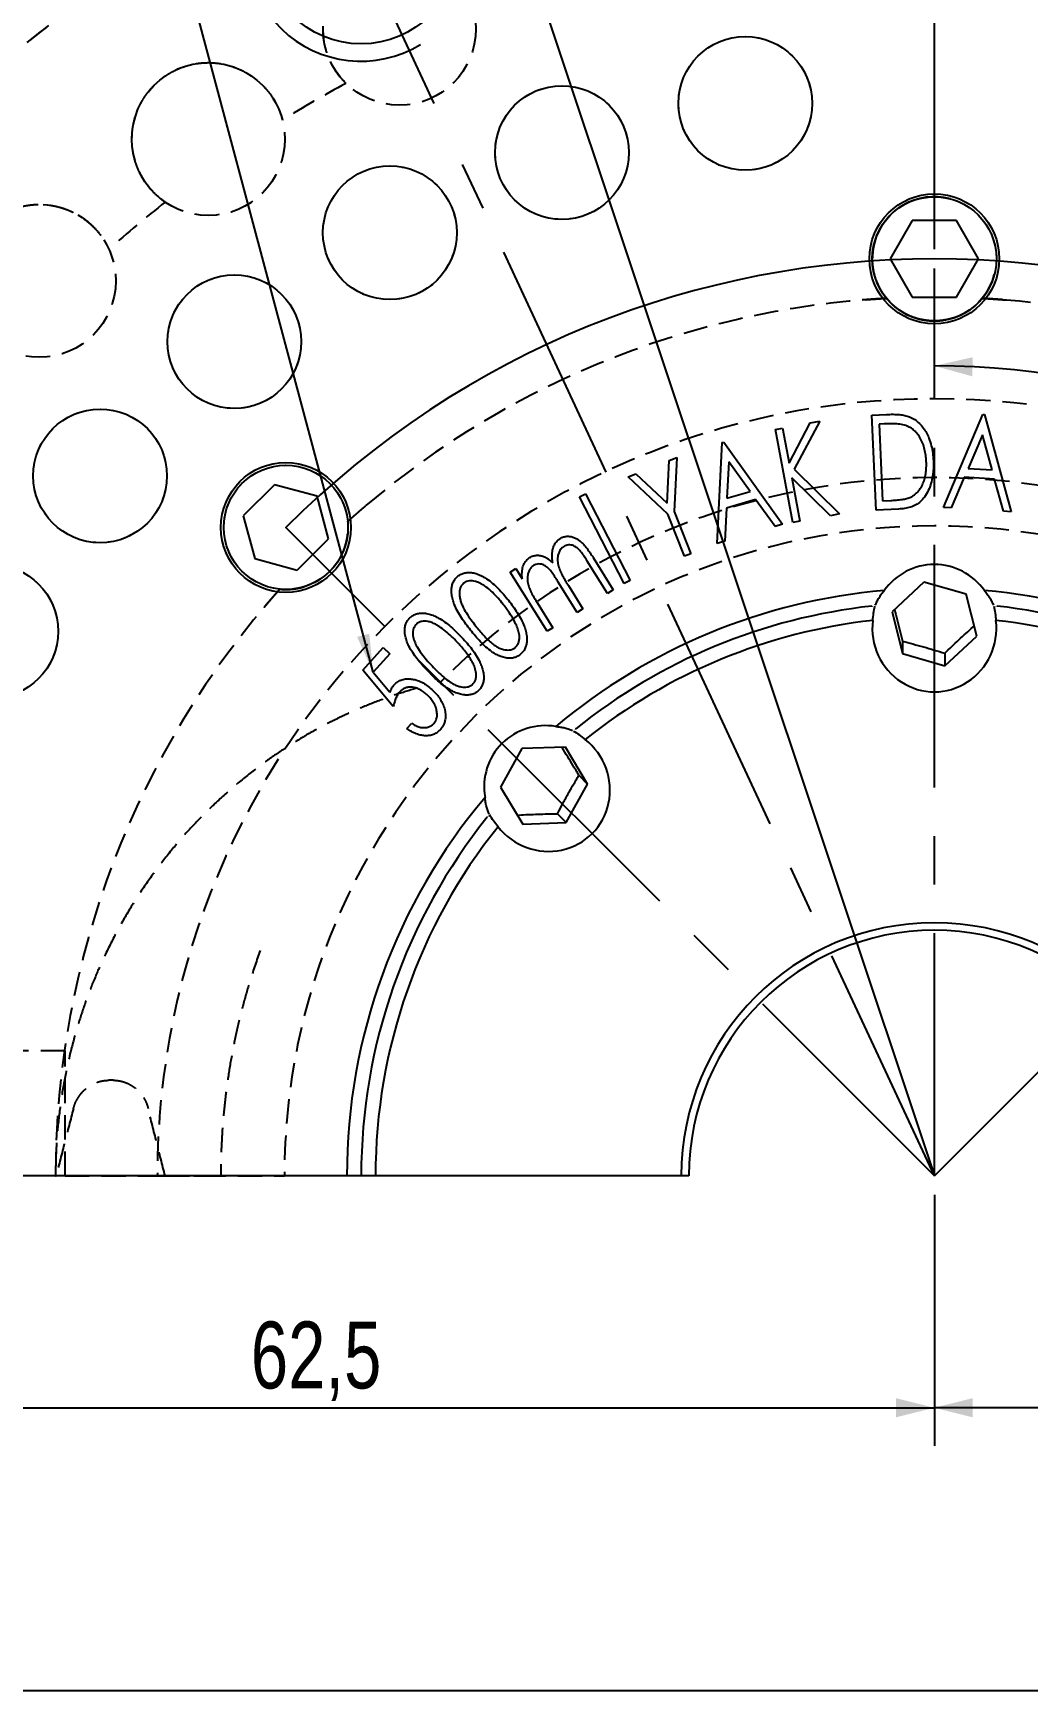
# Model space of a CAD drawing. Header units: millimetres. Extents: x 8 to 862, y 8 to 585.
# Drawn here: x 70.2 to 122.3, y 8 to 94.8 of the extents above; entities that cross this region are included whole.
import ezdxf

# ---------------------------------------------------------------- set-up
doc = ezdxf.new("R2010")
doc.units = ezdxf.units.MM
doc.header["$PDSIZE"] = -1
doc.linetypes.add('CENTERX2', pattern=[20.32, 12.7, -2.54, 2.54, -2.54])
doc.linetypes.add('HIDDEN', pattern=[1.905, 1.27, -0.635])
for name, color, linetype in [('CENTERLINE', 4, 'CENTERX2'), ('DETAIL', 3, 'Continuous'), ('DIMENSIONS', 2, 'Continuous'), ('HIDDEN', 3, 'HIDDEN'), ('TEXT', 2, 'Continuous')]:
    doc.layers.add(name, color=color, linetype=linetype)
doc.layers.add('OUTLINE', color=7, linetype='Continuous', lineweight=25)
doc.styles.add('SLDTEXTSTYLE0', font='TXT', dxfattribs={"width": 0.75})
doc.dimstyles.new('SLDDIMSTYLE19', dxfattribs={"dimtxt": 0.18, "dimasz": 2, "dimexe": 0, "dimexo": 0.0625, "dimgap": 0, "dimtad": 0, "dimtih": 1, "dimtoh": 1, "dimdec": 0, "dimrnd": 1e-09, "dimzin": 0, "dimdsep": 46, "dimtxsty": 'Standard', "dimsah": 1, "dimcen": 0.09, "dimadec": 0, "dimazin": 0, "dimtfac": 2, "dimtdec": 0, "dimtofl": 0, "dimtmove": 0, "dimatfit": 3, "dimfxl": 0, "dimfrac": 2, "dimtolj": 1, "dimtzin": 0, "dimarcsym": 0})
doc.dimstyles.new('SLDDIMSTYLE2', dxfattribs={"dimtxt": 3.5, "dimasz": 2, "dimexe": 0, "dimexo": 0.0625, "dimgap": 0.875, "dimtad": 1, "dimrnd": 1e-09, "dimzin": 12, "dimdsep": 46, "dimtxsty": 'SLDTEXTSTYLE0', "dimsah": 1, "dimcen": 0.09, "dimadec": 0, "dimazin": 3, "dimtfac": 1, "dimtofl": 0, "dimtmove": 0, "dimatfit": 3, "dimfxl": 0, "dimfrac": 2, "dimtolj": 1, "dimtzin": 12, "dimarcsym": 0})
doc.dimstyles.new('SLDDIMSTYLE27', dxfattribs={"dimtxt": 3.5, "dimasz": 2, "dimexe": 0, "dimexo": 0.0625, "dimgap": 0.875, "dimtad": 1, "dimrnd": 1e-09, "dimzin": 12, "dimdsep": 46, "dimtxsty": 'SLDTEXTSTYLE0', "dimsah": 1, "dimcen": 0, "dimadec": 0, "dimazin": 3, "dimtfac": 1, "dimtofl": 0, "dimtmove": 0, "dimatfit": 3, "dimfxl": 0, "dimfrac": 2, "dimtolj": 1, "dimtzin": 12, "dimarcsym": 0})
doc.dimstyles.new('SLDDIMSTYLE8', dxfattribs={"dimtxt": 3.5, "dimasz": 2, "dimexe": 0, "dimexo": 0.0625, "dimgap": 0.875, "dimtad": 1, "dimdec": 4, "dimzin": 12, "dimdsep": 46, "dimtxsty": 'SLDTEXTSTYLE0', "dimsah": 1, "dimcen": 0.09, "dimazin": 3, "dimtfac": 1, "dimtofl": 0, "dimtmove": 0, "dimatfit": 3, "dimfxl": 0, "dimfrac": 2, "dimtolj": 1, "dimtzin": 12, "dimarcsym": 0})

# ---------------------------------------------------------------- blocks, each defined once
blk = doc.blocks.new('_D_68')
at = {"layer": 'DIMENSIONS'}
for q in [(86.526, 127.431), (117.359, 34.961)]:
    blk.add_line((94.901, 102.316), q, dxfattribs=at)
blk.add_solid([(94.901, 102.316), (94.742, 104.371), (93.794, 104.055)], dxfattribs=at)
at = {"layer": 'DIMENSIONS', "char_height": 3.5, "attachment_point": 1, "rotation": 288.44024, "style": 'SLDTEXTSTYLE0'}
for s, insert in [('R', (91.307, 127.352)), ('71', (92.204, 124.664))]:
    blk.add_mtext(s, dxfattribs=dict(at, insert=insert))
blk = doc.blocks.new('_D_69')
at = {"layer": 'DIMENSIONS'}
for p, q in [((117.359, 83.461), (117.359, 139.208)), ((91.187, 91.087), (73.303, 129.441))]:
    blk.add_line(p, q, dxfattribs=at)
blk.add_arc((117.359, 34.961), 102.247, 90, 115, dxfattribs=at)
for points in [[(117.359, 137.208), (115.354, 137.688), (115.364, 136.688)], [(74.148, 127.628), (76.175, 128), (75.762, 128.911)]]:
    blk.add_solid(points, dxfattribs=at)
at = {"layer": 'DIMENSIONS', "insert": (90.816, 138.427), "char_height": 3.5, "attachment_point": 1, "rotation": 12.5, "style": 'SLDTEXTSTYLE0'}
blk.add_mtext('25°', dxfattribs=at)
blk = doc.blocks.new('_D_70')
at = {"layer": 'DIMENSIONS'}
blk.add_arc((117.359, 34.961), 42.397, 45, 90, dxfattribs=at)
for points in [[(117.359, 77.358), (119.347, 76.811), (119.37, 77.811)], [(147.338, 64.94), (146.236, 66.683), (145.546, 65.959)]]:
    blk.add_solid(points, dxfattribs=at)
at = {"layer": 'DIMENSIONS', "insert": (132.059, 79.646), "char_height": 3.5, "attachment_point": 1, "rotation": 337.5, "style": 'SLDTEXTSTYLE0'}
blk.add_mtext('45°', dxfattribs=at)
blk = doc.blocks.new('_D_71')
at = {"layer": 'DIMENSIONS'}
for p, q in [((54.859, 33.961), (54.859, 20.819)), ((117.359, 33.961), (117.359, 20.819)), ((54.859, 22.819), (117.359, 22.819))]:
    blk.add_line(p, q, dxfattribs=at)
for points in [[(54.859, 22.819), (56.859, 22.319), (56.859, 23.319)], [(117.359, 22.819), (115.359, 23.319), (115.359, 22.319)]]:
    blk.add_solid(points, dxfattribs=at)
at = {"layer": 'DIMENSIONS', "insert": (81.583, 27.331), "char_height": 3.5, "attachment_point": 1, "style": 'SLDTEXTSTYLE0'}
blk.add_mtext('62,5', dxfattribs=at)
blk = doc.blocks.new('_D_72')
at = {"layer": 'DIMENSIONS'}
for p, q in [((117.359, 33.961), (117.359, 20.819)), ((179.859, 33.961), (179.859, 20.819)), ((179.859, 22.819), (117.359, 22.819))]:
    blk.add_line(p, q, dxfattribs=at)
for points in [[(117.359, 22.819), (119.359, 22.319), (119.359, 23.319)], [(179.859, 22.819), (177.859, 23.319), (177.859, 22.319)]]:
    blk.add_solid(points, dxfattribs=at)
at = {"layer": 'DIMENSIONS', "insert": (144.083, 27.331), "char_height": 3.5, "attachment_point": 1, "style": 'SLDTEXTSTYLE0'}
blk.add_mtext('62,5', dxfattribs=at)

msp = doc.modelspace()

# ---------------------------------------------------------------- linework, layer by layer
at = {"color": 7, "linetype": 'Continuous', "lineweight": 0}
msp.add_point((83.41806, 68.90222), dxfattribs=at)
at = {"layer": 'CENTERLINE'}
for q in [(91.60973, 90.18098), (117.35918, 82.46109), (83.41806, 68.90222), (151.30031, 68.90222)]:
    msp.add_line((117.35918, 34.96109), q, dxfattribs=at)
at = {"layer": 'DETAIL'}
msp.add_arc((117.35918, 82.96109), 3.25, 75, 345, dxfattribs=at)
msp.add_arc((117.35918, 82.96109), 3.25, 75, 345, dxfattribs=at)
at = {"layer": 'HIDDEN'}
for p, q in [((71.85918, 41.51109), (55.43223, 41.51109)), ((71.85918, 34.96109), (71.85918, 41.51109)), ((74.382, 39.96109), (74.14312, 39.96109)), ((71.35918, 34.96109), (71.39198, 34.96109)), ((71.85918, 34.96109), (76.68797, 34.96109)), ((76.68797, 34.96109), (80.00918, 34.96109)), ((77.09645, 34.96109), (83.34036, 34.96109))]:
    msp.add_line(p, q, dxfattribs=at)
for centre, radius in [((89.36072, 95.00398), 4), ((107.46124, 91.09513), 3.5), ((79.35974, 89.22991), 4), ((97.86403, 88.52357), 3.5), ((88.85918, 84.32454), 3.5), ((117.35918, 82.96109), 3.25), ((70.51336, 81.80691), 4), ((80.72029, 78.62562), 3.5), ((73.69465, 71.59998), 3.5), ((83.41806, 68.90222), 3.25), ((67.99573, 63.46109), 3.5)]:
    msp.add_circle(centre, radius, dxfattribs=at)
for radius, start, end in [(76, 39.9913068, 140.0086932), (76, 97.5608432, 140.0086932), (64.95, 118.3046094, 121.6953906), (64.95, 128.3046094, 131.6953906), (46, 93.1240038, 131.8759962), (46, 93.1240038, 131.8759962), (46, 48.1240038, 86.8759962), (46, 48.1240038, 86.8759962), (40.67122, 0, 180), (36.55, 45, 135), (36.55, 45, 135), (34.01882, 0, 180), (46, 138.1240038, 180), (46, 138.1240038, 180)]:
    msp.add_arc((117.35918, 34.96109), radius, start, end, dxfattribs=at)
for points, knots in [([(86.56255, 92.14562), (86.45317, 92.26037), (86.23402, 92.49027), (85.964, 92.87556), (85.73815, 93.28602), (85.56187, 93.72225), (85.43642, 94.18171), (85.36537, 94.66228), (85.3532, 95.15923), (85.40124, 95.63319), (85.4999, 96.07757), (85.63724, 96.48803), (85.81422, 96.86646), (85.98926, 97.16882), (86.11108, 97.33053), (86.15673, 97.39112)], [0, 0, 0, 0, 0.08745745, 0.17522898, 0.26301338, 0.35048908, 0.43846274, 0.52682268, 0.61508156, 0.70291671, 0.77258786, 0.84240226, 0.91198683, 0.96702296, 1, 1, 1, 1]), ([(77.10043, 85.92908), (76.97279, 86.02309), (76.71704, 86.21145), (76.38422, 86.54399), (76.09052, 86.909), (75.84118, 87.30799), (75.63785, 87.73868), (75.48443, 88.19962), (75.38614, 88.68691), (75.35119, 89.162), (75.37105, 89.61678), (75.43551, 90.04478), (75.5424, 90.44845), (75.68421, 90.82204), (75.8506, 91.16202), (76.04324, 91.47621), (76.2566, 91.76093), (76.48253, 92.01528), (76.73275, 92.25323), (77.00592, 92.46981), (77.29729, 92.66264), (77.6447, 92.85195), (78.04931, 93.01882), (78.5175, 93.15045), (78.99547, 93.22296), (79.47914, 93.23771), (79.94835, 93.19541), (80.3976, 93.10151), (80.82069, 92.96222), (81.21545, 92.78207), (81.58117, 92.56515), (81.91516, 92.31637), (82.25304, 92.0059), (82.5798, 91.62433), (82.87488, 91.16301), (83.09621, 90.69525), (83.1913, 90.37061), (83.23424, 90.22402)], [0, 0, 0, 0, 0.03441573, 0.06895518, 0.1034996, 0.13792253, 0.17254139, 0.20731234, 0.2420435, 0.27660797, 0.30402456, 0.33149758, 0.35888012, 0.38053758, 0.40224697, 0.42387897, 0.4419798, 0.46013097, 0.47821965, 0.49637142, 0.514589, 0.5327425, 0.5584315, 0.58413564, 0.61213209, 0.64014862, 0.66923278, 0.69842568, 0.72755225, 0.75707527, 0.78670289, 0.81635286, 0.84590656, 0.88618363, 0.9265585, 0.96683724, 1, 1, 1, 1]), ([(68.86156, 78.1639), (68.71953, 78.23432), (68.43496, 78.37541), (68.04945, 78.64511), (67.69683, 78.95356), (67.38199, 79.3032), (67.10696, 79.69204), (66.87582, 80.11933), (66.69441, 80.58215), (66.5775, 81.04396), (66.51808, 81.49527), (66.50724, 81.92797), (66.54241, 82.34407), (66.61719, 82.7366), (66.72202, 83.10031), (66.85717, 83.44318), (67.01785, 83.76063), (67.19619, 84.05034), (67.40128, 84.32813), (67.63269, 84.58885), (67.88615, 84.82936), (68.19541, 85.0761), (68.56489, 85.31071), (69.00311, 85.52164), (69.46124, 85.67604), (69.93499, 85.77456), (70.40442, 85.81438), (70.86316, 85.79992), (71.304, 85.73621), (71.72405, 85.62735), (72.12187, 85.47723), (72.49399, 85.29022), (72.88066, 85.04315), (73.26871, 84.7241), (73.63942, 84.32104), (73.9386, 83.89882), (74.08863, 83.59562), (74.15637, 83.45872)], [0, 0, 0, 0, 0.034415793, 0.068955143, 0.103499587, 0.137922502, 0.17254136, 0.207312383, 0.242043505, 0.276607934, 0.304024471, 0.331497535, 0.358880139, 0.380537631, 0.402246894, 0.423878966, 0.441979756, 0.460130951, 0.478219603, 0.496371382, 0.514589011, 0.532742549, 0.558431532, 0.584135679, 0.612132136, 0.64014856, 0.669232724, 0.698425698, 0.727552258, 0.757075179, 0.786702881, 0.816352823, 0.845906592, 0.886183706, 0.926558484, 0.966837257, 1, 1, 1, 1]), ([(114.85231, 80.89273), (114.73871, 80.88627), (114.51114, 80.87332), (114.2143, 80.8537), (113.9543, 80.83512), (113.73895, 80.81856), (113.56867, 80.80475), (113.44585, 80.79435), (113.3737, 80.78815), (113.35126, 80.78619), (113.37872, 80.78854), (113.45741, 80.79538), (113.58431, 80.80604), (113.75808, 80.82005), (113.97801, 80.83688), (114.24046, 80.8555), (114.53107, 80.87453), (114.74848, 80.88685), (114.85231, 80.89273)], [0, 0, 0, 0, 0.06290206, 0.12600432, 0.18890578, 0.25181304, 0.31492164, 0.37782858, 0.44060614, 0.50358451, 0.56636292, 0.62897086, 0.6917782, 0.75438693, 0.81708524, 0.87998194, 0.94268006, 1, 1, 1, 1]), ([(114.85231, 80.89273), (114.93032, 80.80414), (115.08657, 80.62669), (115.35805, 80.39284), (115.65367, 80.18633), (115.97413, 80.01392), (116.31391, 79.87689), (116.66337, 79.77944), (117.01734, 79.72308), (117.37032, 79.70509), (117.71935, 79.72473), (118.05957, 79.7817), (118.38725, 79.87209), (118.70398, 79.99576), (119.00553, 80.15225), (119.28826, 80.33912), (119.58537, 80.57895), (119.76273, 80.77723), (119.86605, 80.89273)], [0, 0, 0, 0, 0.06327523, 0.12673507, 0.1899907, 0.25345634, 0.31713587, 0.38058341, 0.44117842, 0.50197886, 0.56257134, 0.62115981, 0.6799343, 0.73853311, 0.79797159, 0.85758848, 0.91704364, 1, 1, 1, 1]), ([(119.86605, 80.89273), (119.78804, 80.80414), (119.63179, 80.62668), (119.36032, 80.39284), (119.0647, 80.18633), (118.74424, 80.01392), (118.40445, 79.87689), (118.05499, 79.77944), (117.70102, 79.72308), (117.34805, 79.70509), (116.99901, 79.72473), (116.6588, 79.7817), (116.33111, 79.87209), (116.01438, 79.99576), (115.71283, 80.15225), (115.43011, 80.33912), (115.133, 80.57895), (114.95563, 80.77723), (114.85231, 80.89273)], [0, 0, 0, 0, 0.06327509, 0.1267352, 0.18999079, 0.25345639, 0.31713589, 0.38058353, 0.44117835, 0.50197875, 0.56257119, 0.62115963, 0.67993423, 0.73853286, 0.79797131, 0.85758842, 0.91704324, 1, 1, 1, 1]), ([(119.86605, 80.89273), (119.97965, 80.88627), (120.20722, 80.87332), (120.50407, 80.8537), (120.76406, 80.83512), (120.97942, 80.81856), (121.14969, 80.80475), (121.27251, 80.79435), (121.34467, 80.78815), (121.36711, 80.78619), (121.33964, 80.78854), (121.26096, 80.79538), (121.13406, 80.80604), (120.96029, 80.82005), (120.74036, 80.83688), (120.4779, 80.8555), (120.1873, 80.87453), (119.96989, 80.88685), (119.86605, 80.89273)], [0, 0, 0, 0, 0.06290214, 0.12600438, 0.18890582, 0.25181306, 0.31492164, 0.37782852, 0.44060608, 0.50358547, 0.56636282, 0.62897072, 0.69177801, 0.75438767, 0.81708512, 0.8799818, 0.94268068, 1, 1, 1, 1]), ([(86.65323, 69.21229), (86.73813, 69.28805), (86.9082, 69.43981), (87.13197, 69.63583), (87.32896, 69.80654), (87.49294, 69.94711), (87.62311, 70.05775), (87.71732, 70.13724), (87.77272, 70.18388), (87.78998, 70.19836), (87.76889, 70.1806), (87.70841, 70.1298), (87.61114, 70.04761), (87.47837, 69.93464), (87.31095, 69.79103), (87.11221, 69.6186), (86.89326, 69.42658), (86.73082, 69.28155), (86.65323, 69.21229)], [0, 0, 0, 0, 0.06290203, 0.12600416, 0.18890576, 0.2518129, 0.31492154, 0.37782844, 0.44060604, 0.50358544, 0.56636281, 0.62897079, 0.69177809, 0.75438772, 0.8170852, 0.87998192, 0.94268064, 1, 1, 1, 1]), ([(83.10798, 65.66704), (83.22579, 65.65956), (83.46175, 65.64456), (83.81907, 65.67117), (84.17412, 65.73419), (84.52264, 65.83887), (84.8598, 65.98224), (85.17581, 66.16044), (85.46596, 66.37088), (85.72827, 66.60775), (85.96119, 66.86844), (86.16147, 67.14929), (86.32927, 67.44492), (86.46578, 67.75632), (86.56835, 68.08022), (86.63613, 68.41227), (86.67664, 68.79194), (86.66185, 69.05756), (86.65323, 69.21229)], [0, 0, 0, 0, 0.06327546, 0.12673529, 0.1899905, 0.25345633, 0.31713587, 0.38058358, 0.44117847, 0.50197876, 0.5625712, 0.62115997, 0.67993411, 0.73853309, 0.79797199, 0.85758854, 0.91704377, 1, 1, 1, 1]), ([(86.65323, 69.21229), (86.66072, 69.09448), (86.67571, 68.85852), (86.6491, 68.5012), (86.58609, 68.14615), (86.4814, 67.79763), (86.33803, 67.46048), (86.15983, 67.14446), (85.9494, 66.85432), (85.71253, 66.592), (85.45183, 66.35908), (85.17098, 66.1588), (84.87536, 65.991), (84.56395, 65.8545), (84.24006, 65.75192), (83.90801, 65.68415), (83.52833, 65.64364), (83.26271, 65.65843), (83.10798, 65.66704)], [0, 0, 0, 0, 0.0632751, 0.1267355, 0.18999068, 0.25345626, 0.31713576, 0.38058328, 0.44117814, 0.50197884, 0.56257125, 0.62115954, 0.67993408, 0.7385329, 0.79797156, 0.85758858, 0.91704317, 1, 1, 1, 1]), ([(83.10798, 65.66704), (83.03222, 65.58214), (82.88046, 65.41207), (82.68444, 65.1883), (82.51373, 64.99131), (82.37316, 64.82733), (82.26252, 64.69716), (82.18303, 64.60295), (82.13639, 64.54755), (82.12191, 64.5303), (82.13967, 64.55138), (82.19047, 64.61186), (82.27266, 64.70913), (82.38564, 64.84191), (82.52925, 65.00932), (82.70167, 65.20807), (82.8937, 65.42702), (83.03872, 65.58946), (83.10798, 65.66704)], [0, 0, 0, 0, 0.06290205, 0.1260044, 0.18890579, 0.25181304, 0.31492168, 0.37782857, 0.44060615, 0.50358451, 0.56636291, 0.62897087, 0.69177821, 0.75438689, 0.81708528, 0.87998201, 0.94268007, 1, 1, 1, 1]), ([(90.29361, 60.4932), (89.93176, 60.3855), (89.20769, 60.16997), (88.13996, 59.78411), (87.08847, 59.35384), (86.04533, 58.87024), (85.01294, 58.33323), (83.99392, 57.74213), (83.00203, 57.10453), (81.96977, 56.37259), (80.90714, 55.53398), (79.82581, 54.57848), (78.79572, 53.56289), (77.82137, 52.49196), (76.90713, 51.37054), (76.05437, 50.1987), (75.26591, 48.97859), (74.54262, 47.71369), (73.93855, 46.50991), (73.43832, 45.37974), (73.02621, 44.33239), (72.65799, 43.26844), (72.30229, 42.08326), (71.97743, 40.77253), (71.70234, 39.33474), (71.50614, 37.88292), (71.38238, 36.42349), (71.36691, 35.44819), (71.35918, 34.96109)], [0, 0, 0, 0, 0.03357515, 0.06718415, 0.10079356, 0.13436923, 0.1690761, 0.20381938, 0.23856303, 0.27327036, 0.31553839, 0.35793409, 0.40039586, 0.44285891, 0.48525755, 0.52752754, 0.57010348, 0.61271167, 0.65528781, 0.68812349, 0.72098845, 0.75385344, 0.78668923, 0.82928748, 0.87198131, 0.91470748, 0.95740153, 1, 1, 1, 1]), ([(82.06984, 46.75499), (81.89333, 46.24422), (81.57676, 45.32817), (81.1923, 43.98345), (80.88087, 42.73469), (80.61665, 41.47498), (80.3973, 40.1971), (80.22492, 38.90214), (80.10063, 37.59155), (80.02588, 36.27722), (80.00918, 35.39973), (80.00918, 34.96116), (80.00918, 34.96109)], [0, 0, 0, 0, 0.13472249, 0.24162485, 0.34860036, 0.45557593, 0.56247824, 0.67181533, 0.7812308, 0.89064629, 0.99998338, 1, 1, 1, 1]), ([(72.2969, 38.47873), (72.32942, 38.58375), (72.39539, 38.79686), (72.55592, 39.08774), (72.7583, 39.35036), (72.99801, 39.57167), (73.27133, 39.75011), (73.55796, 39.87268), (73.85216, 39.94748), (74.04539, 39.95652), (74.14312, 39.96109)], [0, 0, 0, 0, 0.12560704, 0.25486825, 0.38050937, 0.50976187, 0.63599861, 0.76582811, 0.88156738, 1, 1, 1, 1]), ([(74.382, 39.96109), (74.40817, 39.96073), (74.54037, 39.95893), (74.78068, 39.92618), (75.08906, 39.82785), (75.38012, 39.67369), (75.63982, 39.47106), (75.86522, 39.22223), (76.02789, 38.96481), (76.14252, 38.71337), (76.18713, 38.55733), (76.20961, 38.47873)], [0, 0, 0, 0, 0.03163496, 0.15985015, 0.29174314, 0.42064765, 0.55330736, 0.68185616, 0.81421174, 0.90640319, 1, 1, 1, 1]), ([(72.2969, 38.47873), (72.14486, 37.89236), (71.84073, 36.71952), (71.54157, 35.54727), (71.39198, 34.96109)], [0, 0, 0, 0, 0.49995661, 1, 1, 1, 1]), ([(77.09645, 34.96109), (76.94732, 35.54764), (76.64903, 36.72085), (76.35609, 37.89273), (76.20961, 38.47873)], [0, 0, 0, 0, 0.49994994, 1, 1, 1, 1])]:
    msp.add_open_spline(points, degree=3, knots=knots, dxfattribs=at)
at = {"layer": 'OUTLINE'}
for p, q in [((116.20448, 84.96109), (115.04978, 82.96109)), ((118.51388, 84.96109), (116.20448, 84.96109)), ((119.66858, 82.96109), (118.51388, 84.96109)), ((115.04978, 82.96109), (116.20448, 80.96109)), ((118.51388, 80.96109), (119.66858, 82.96109)), ((116.20448, 80.96109), (118.51388, 80.96109)), ((114.09213, 74.7797), (114.85535, 74.81476)), ((114.31849, 69.80674), (114.09213, 74.7797)), ((117.83424, 69.95131), (119.89554, 74.81209)), ((119.89554, 74.81209), (119.98569, 74.80608)), ((119.98569, 74.80608), (121.38192, 69.72194)), ((109.04501, 74.03202), (109.41561, 74.10113)), ((109.95046, 69.15121), (109.04501, 74.03202)), ((109.41561, 74.10113), (109.75515, 72.2692)), ((109.75515, 72.2692), (110.86693, 74.36956)), ((111.35972, 74.46071), (110.01757, 71.94669)), ((110.86693, 74.36956), (111.35972, 74.46071)), ((114.72714, 74.32397), (114.46673, 74.31195)), ((114.46673, 74.31195), (114.65002, 70.29252)), ((105.99322, 68.05842), (106.24963, 73.34288)), ((106.24963, 73.34288), (106.33677, 73.36892)), ((106.33677, 73.36892), (109.40869, 69.06904)), ((119.87251, 73.75439), (119.12331, 71.99358)), ((120.38232, 71.91144), (119.87251, 73.75439)), ((103.36917, 70.16411), (103.48335, 72.4077)), ((103.48335, 72.4077), (103.88199, 72.56596)), ((103.88199, 72.56596), (103.74477, 69.72641)), ((106.59519, 72.34028), (106.49803, 70.42521)), ((107.70997, 70.78379), (106.59519, 72.34028)), ((101.33291, 71.55133), (101.73155, 71.70959)), ((103.40423, 69.5912), (101.33291, 71.55133)), ((101.73155, 71.70959), (103.36917, 70.16411)), ((109.89938, 71.49597), (110.32105, 69.22032)), ((111.91861, 69.5158), (109.89938, 71.49597)), ((110.01757, 71.94669), (112.40038, 69.60494)), ((118.92699, 71.52382), (118.2449, 69.92427)), ((120.51453, 71.42166), (118.92699, 71.52382)), ((119.12331, 71.99358), (120.38232, 71.91144)), ((120.98629, 69.74698), (120.51453, 71.42166)), ((82.82034, 71.13293), (81.18735, 69.49993)), ((85.05105, 70.53521), (82.82034, 71.13293)), ((85.64877, 68.3045), (85.05105, 70.53521)), ((98.79161, 70.49909), (99.10211, 70.65934)), ((101.13135, 65.96784), (98.79161, 70.49909)), ((99.10211, 70.65934), (101.44185, 66.12809)), ((108.00444, 70.36712), (106.47599, 69.9154)), ((106.49803, 70.42521), (107.70997, 70.78379)), ((109.02708, 68.95586), (108.00444, 70.36712)), ((114.65002, 70.29252), (115.0757, 70.31255)), ((81.18735, 69.49993), (81.78506, 67.26922)), ((104.28063, 67.39067), (103.40423, 69.5912)), ((103.74477, 69.72641), (104.62117, 67.52589)), ((106.47599, 69.9154), (106.38886, 68.17562)), ((112.40038, 69.60494), (111.91861, 69.5158)), ((115.49036, 69.86083), (114.31849, 69.80674)), ((118.2449, 69.92427), (117.83424, 69.95131)), ((121.38192, 69.72194), (120.98629, 69.74698)), ((109.40869, 69.06904), (109.02708, 68.95586)), ((110.32105, 69.22032), (109.95046, 69.15121)), ((84.01577, 66.67151), (85.64877, 68.3045)), ((106.38886, 68.17562), (105.99322, 68.05842)), ((81.78506, 67.26922), (84.01577, 66.67151)), ((100.25143, 65.44885), (99.19074, 67.14055)), ((99.49522, 67.33186), (100.55592, 65.64015)), ((104.62117, 67.52589), (104.28063, 67.39067)), ((95.14827, 66.56463), (95.44474, 66.75093)), ((97.09238, 63.46567), (95.14827, 66.56463)), ((95.44474, 66.75093), (95.78128, 66.21507)), ((98.6699, 64.45626), (97.67431, 66.0428)), ((101.44185, 66.12809), (101.13135, 65.96784)), ((116.81249, 66.03548), (115.14268, 64.48104)), ((119.02899, 65.40368), (116.81249, 66.03548)), ((98.20416, 65.8545), (98.96538, 64.64156)), ((100.55592, 65.64015), (100.25143, 65.44885)), ((119.57568, 63.21743), (119.02899, 65.40368)), ((96.56554, 64.96507), (97.38885, 63.65197)), ((98.96538, 64.64156), (98.6699, 64.45626)), ((115.14268, 64.48104), (115.68938, 62.29479)), ((120.62515, 64.77022), (120.61479, 64.80443)), ((97.38885, 63.65197), (97.09238, 63.46567)), ((87.43989, 61.43095), (88.5066, 62.60784)), ((88.5066, 62.60784), (88.85716, 62.28933)), ((115.68938, 62.94292), (115.68938, 62.29479)), ((117.90588, 61.66298), (119.57568, 63.21743)), ((88.85716, 62.28933), (87.98076, 61.32178)), ((115.68938, 62.29479), (117.90588, 61.66298)), ((117.90588, 62.31111), (117.90588, 61.66298)), ((89.04046, 59.5219), (87.43989, 61.43095)), ((87.98076, 61.32178), (88.86217, 60.27611)), ((89.7526, 58.36906), (90.005, 58.6475)), ((98.59034, 58.34872), (98.55881, 58.36558)), ((95.77284, 57.32058), (94.65229, 55.30652)), ((98.05273, 57.40215), (95.77284, 57.32058)), ((99.21207, 55.46966), (98.05273, 57.40215)), ((98.75377, 55.92796), (99.21207, 55.46966)), ((94.65229, 55.30652), (95.81163, 53.37403)), ((98.09152, 53.4556), (99.21207, 55.46966)), ((97.63323, 53.9139), (98.09152, 53.4556)), ((93.95469, 53.76146), (93.97156, 53.72993)), ((95.81163, 53.37403), (98.09152, 53.4556)), ((86.60918, 34.96109), (64.35918, 34.96109)), ((87.35918, 34.96109), (86.60918, 34.96109)), ((88.10918, 34.96109), (87.35918, 34.96109)), ((104.11376, 34.96109), (88.10918, 34.96109)), ((104.50918, 34.96109), (104.11376, 34.96109)), ((832, 8), (8, 8))]:
    msp.add_line(p, q, dxfattribs=at)
at = {"layer": 'OUTLINE', "flags": 128}
msp.add_lwpolyline([(114.10358, 64.80443), (114.10235, 64.80046), (114.09321, 64.77022)], dxfattribs=at)
at = {"layer": 'OUTLINE'}
for centre, radius in [((87.35329, 99.30894), 5.1), ((107.46124, 91.09513), 3.5), ((97.86403, 88.52357), 3.5), ((88.85918, 84.32454), 3.5), ((117.35918, 82.96109), 3.4), ((117.35918, 82.96109), 3.25), ((80.72029, 78.62562), 3.5), ((73.69465, 71.59998), 3.5), ((83.41806, 68.90222), 3.4), ((83.41806, 68.90222), 3.25), ((67.99573, 63.46109), 3.5)]:
    msp.add_circle(centre, radius, dxfattribs=at)
for centre, radius, start, end in [((87.35329, 99.30894), 6, 0.0315667, 301.2434112), ((117.35918, 34.96109), 48, 45, 135), ((117.35918, 34.96109), 30.75, 94.8937328, 130.1062672), ((117.35918, 34.96109), 30.75, 49.8937328, 85.1062672), ((117.35918, 34.96109), 30, 96.2748168, 128.7251832), ((117.35918, 34.96109), 30, 51.2748168, 83.7251832), ((117.35918, 34.96109), 29.25, 96.3325035, 128.6674965), ((117.35918, 34.96109), 29.25, 51.3325035, 83.6674965), ((117.35918, 34.96109), 30.75, 139.8937328, 180), ((117.35918, 34.96109), 30, 141.2748168, 180), ((117.35918, 34.96109), 29.25, 141.3325035, 180), ((117.35918, 34.96109), 13.24542, 0, 180), ((117.35918, 34.96109), 12.85, 0, 180)]:
    msp.add_arc(centre, radius, start, end, dxfattribs=at)
for centre, major_axis, start_param, end_param in [((117.35918, 63.62988), (0, -3.33549), 2.20229385, 4.08089146), ((117.35918, 63.62988), (0, -3.33549), 4.59134766, 7.97502295), ((97.08729, 55.23298), (2.35855, -2.35855), 2.20229385, 4.08089146), ((97.08729, 55.23298), (2.35855, -2.35855), 4.59134766, 7.97502295)]:
    msp.add_ellipse(centre, major_axis=major_axis, ratio=0.97437006, start_param=start_param, end_param=end_param, dxfattribs=at)
for points, knots in [([(114.85535, 74.81476), (114.96946, 74.81838), (115.19767, 74.82564), (115.51531, 74.81189), (115.80772, 74.77579), (115.97812, 74.71896), (116.06328, 74.69056)], [0, 0, 0, 0, 0.28010219, 0.56017388, 0.78018227, 1, 1, 1, 1]), ([(116.06328, 74.69056), (116.15669, 74.64525), (116.3435, 74.55462), (116.58339, 74.35281), (116.78415, 74.11467), (116.94916, 73.85031), (117.09244, 73.53814), (117.205, 73.17961), (117.2819, 72.77902), (117.30082, 72.50825), (117.31028, 72.37285)], [0, 0, 0, 0, 0.111942702, 0.223886885, 0.335870225, 0.447874712, 0.559900526, 0.706576666, 0.853280473, 1, 1, 1, 1]), ([(115.87398, 74.23383), (115.76942, 74.26097), (115.56017, 74.3153), (115.17376, 74.33553), (114.89655, 74.32836), (114.72714, 74.32397)], [0, 0, 0, 0, 0.27973044, 0.55983176, 1, 1, 1, 1]), ([(116.93768, 72.34881), (116.93022, 72.4557), (116.9153, 72.66948), (116.85705, 72.98622), (116.76159, 73.29379), (116.63393, 73.56455), (116.48156, 73.79499), (116.30957, 73.98086), (116.10661, 74.13455), (115.95153, 74.20073), (115.87398, 74.23383)], [0, 0, 0, 0, 0.14006588, 0.28012092, 0.42014586, 0.56014989, 0.67016609, 0.78015497, 0.89006971, 1, 1, 1, 1]), ([(117.31028, 72.37285), (117.31331, 72.24115), (117.31938, 71.97776), (117.27756, 71.58401), (117.19092, 71.19783), (117.05097, 70.82741), (116.86943, 70.50672), (116.64745, 70.24886), (116.39464, 70.06385), (116.10429, 69.94884), (115.80003, 69.88332), (115.5936, 69.86833), (115.49036, 69.86083)], [0, 0, 0, 0, 0.11206998, 0.22412562, 0.33615102, 0.44817749, 0.56013595, 0.64809911, 0.73598977, 0.82394054, 0.91194943, 1, 1, 1, 1]), ([(116.12939, 70.48884), (116.21587, 70.53988), (116.38886, 70.64197), (116.58963, 70.87042), (116.74125, 71.13033), (116.84905, 71.41694), (116.91377, 71.7205), (116.94473, 72.0342), (116.94003, 72.24393), (116.93768, 72.34881)], [0, 0, 0, 0, 0.13983611, 0.27973273, 0.41971442, 0.55974378, 0.7064642, 0.85321454, 1, 1, 1, 1]), ([(115.0757, 70.31255), (115.17584, 70.31791), (115.37612, 70.32862), (115.6534, 70.36079), (115.90834, 70.40446), (116.05573, 70.46072), (116.12939, 70.48884)], [0, 0, 0, 0, 0.280108883, 0.56020692, 0.780235534, 1, 1, 1, 1]), ([(97.38685, 67.0444), (97.37424, 67.13188), (97.34903, 67.30686), (97.35226, 67.57281), (97.39798, 67.81641), (97.48674, 68.02616), (97.60533, 68.20117), (97.71811, 68.28337), (97.77447, 68.32445)], [0, 0, 0, 0, 0.186754347, 0.373530835, 0.560099476, 0.706779114, 0.853449544, 1, 1, 1, 1]), ([(97.95776, 67.89977), (97.90678, 67.86143), (97.80475, 67.7847), (97.70736, 67.61675), (97.64218, 67.40419), (97.62778, 67.14808), (97.67967, 66.86581), (97.78536, 66.60002), (97.91374, 66.3454), (98.05433, 66.09717), (98.15422, 65.93539), (98.20416, 65.8545)], [0, 0, 0, 0, 0.08321072, 0.1665142, 0.24985567, 0.37467922, 0.49967809, 0.62468751, 0.7497755, 0.87488755, 1, 1, 1, 1]), ([(97.77447, 68.32445), (97.82884, 68.354), (97.93761, 68.41312), (98.12254, 68.44534), (98.30824, 68.43441), (98.48696, 68.38277), (98.65366, 68.30137), (98.83163, 68.1785), (99.00953, 68.00637), (99.18392, 67.79069), (99.34584, 67.56548), (99.44543, 67.40973), (99.49522, 67.33186)], [0, 0, 0, 0, 0.08326416, 0.1665914, 0.24987317, 0.33321749, 0.41653128, 0.49993106, 0.62485977, 0.74988683, 0.87493893, 1, 1, 1, 1]), ([(99.19074, 67.14055), (99.14175, 67.21672), (99.04379, 67.36904), (98.88872, 67.59138), (98.73125, 67.78657), (98.54413, 67.91715), (98.37192, 67.98108), (98.21281, 67.99045), (98.07715, 67.96571), (97.99757, 67.92175), (97.95776, 67.89977)], [0, 0, 0, 0, 0.16684838, 0.33368515, 0.50037696, 0.62524035, 0.74999321, 0.83333918, 0.91664508, 1, 1, 1, 1]), ([(95.78128, 66.21507), (95.77529, 66.33444), (95.76695, 66.50075), (95.79141, 66.71319), (95.81604, 66.80379), (95.82836, 66.84909)], [0, 0, 0, 0, 0.55980878, 0.77993082, 1, 1, 1, 1]), ([(95.82836, 66.84909), (95.84902, 66.90235), (95.89036, 67.00887), (95.9768, 67.14361), (96.07781, 67.25123), (96.15122, 67.30297), (96.18793, 67.32886)], [0, 0, 0, 0, 0.27997998, 0.55999215, 0.77992941, 1, 1, 1, 1]), ([(96.37623, 66.90718), (96.32807, 66.87085), (96.23164, 66.79812), (96.13963, 66.63953), (96.07217, 66.4406), (96.04998, 66.19886), (96.09028, 65.93064), (96.17716, 65.67442), (96.29393, 65.43109), (96.42372, 65.19455), (96.51826, 65.04156), (96.56554, 64.96507)], [0, 0, 0, 0, 0.08318079, 0.16652846, 0.249867, 0.37474277, 0.49973596, 0.62472335, 0.74979365, 0.87489975, 1, 1, 1, 1]), ([(96.18793, 67.32886), (96.24323, 67.35829), (96.35387, 67.41716), (96.5415, 67.44671), (96.7291, 67.43709), (96.91431, 67.3875), (97.08546, 67.29546), (97.24241, 67.17721), (97.33871, 67.08867), (97.38685, 67.0444)], [0, 0, 0, 0, 0.13982832, 0.27972557, 0.41973669, 0.55971721, 0.70633504, 0.85319167, 1, 1, 1, 1]), ([(97.67431, 66.0428), (97.62215, 66.12462), (97.51782, 66.28827), (97.35256, 66.5274), (97.19085, 66.74106), (97.00151, 66.89549), (96.82137, 66.97538), (96.65189, 66.9966), (96.5049, 66.97673), (96.4191, 66.93035), (96.37623, 66.90718)], [0, 0, 0, 0, 0.16684083, 0.33367674, 0.50041014, 0.62534042, 0.75009083, 0.83339524, 0.91675721, 1, 1, 1, 1]), ([(93.08079, 63.52308), (92.99901, 63.62839), (92.83543, 63.83899), (92.60664, 64.16724), (92.39663, 64.50794), (92.24366, 64.82989), (92.14445, 65.12514), (92.09013, 65.3868), (92.07901, 65.6322), (92.10981, 65.85316), (92.17328, 66.04352), (92.27558, 66.21839), (92.37502, 66.30787), (92.42474, 66.35261)], [0, 0, 0, 0, 0.125076197, 0.250149024, 0.375206556, 0.500207946, 0.583565667, 0.666908022, 0.750181374, 0.812670044, 0.875132675, 0.937563161, 1, 1, 1, 1]), ([(92.42474, 66.35261), (92.47996, 66.39084), (92.59038, 66.46729), (92.78403, 66.52975), (92.98474, 66.54871), (93.20834, 66.53259), (93.4464, 66.46649), (93.69138, 66.35658), (93.95982, 66.19571), (94.24609, 65.98038), (94.53497, 65.7003), (94.80823, 65.40529), (94.97672, 65.19683), (95.06096, 65.09259)], [0, 0, 0, 0, 0.0624222, 0.12482899, 0.18727518, 0.24977278, 0.33307376, 0.41642501, 0.49979337, 0.62479275, 0.74984567, 0.87491674, 1, 1, 1, 1]), ([(92.72923, 65.98703), (92.6901, 65.95035), (92.61181, 65.87697), (92.54304, 65.72934), (92.50586, 65.57353), (92.496, 65.39543), (92.51982, 65.20071), (92.57671, 64.99497), (92.68187, 64.73067), (92.85785, 64.4209), (93.10017, 64.07029), (93.27421, 63.84571), (93.36124, 63.73342)], [0, 0, 0, 0, 0.06244273, 0.12491556, 0.18746031, 0.24993638, 0.33319712, 0.41654054, 0.49989617, 0.66653568, 0.83325572, 1, 1, 1, 1]), ([(94.79453, 64.86824), (94.70495, 64.97856), (94.5258, 65.1992), (94.23221, 65.50859), (93.96452, 65.74358), (93.72918, 65.90316), (93.54285, 66.00715), (93.35926, 66.07673), (93.18354, 66.10797), (93.02337, 66.10759), (92.86369, 66.07554), (92.77402, 66.01651), (92.72923, 65.98703)], [0, 0, 0, 0, 0.166737, 0.3334548, 0.50010366, 0.58345588, 0.66678285, 0.75007668, 0.81256231, 0.87506319, 0.93759262, 1, 1, 1, 1]), ([(95.06096, 65.09259), (95.1429, 64.9868), (95.30678, 64.77522), (95.53385, 64.44394), (95.73745, 64.09762), (95.88411, 63.77141), (95.97802, 63.47324), (96.02738, 63.20976), (96.03638, 62.96336), (96.00138, 62.74224), (95.93629, 62.55169), (95.83179, 62.37747), (95.73257, 62.28718), (95.68296, 62.24203)], [0, 0, 0, 0, 0.125079892, 0.250156331, 0.375206548, 0.50020721, 0.583578474, 0.666902899, 0.750178719, 0.812670055, 0.875133426, 0.937566788, 1, 1, 1, 1]), ([(114.26919, 64.827), (114.29333, 64.88678), (114.34521, 65.01526), (114.45071, 65.20899), (114.57924, 65.40818), (114.68372, 65.53539), (114.73596, 65.599)], [0, 0, 0, 0, 0.22222242, 0.47756738, 0.73879036, 1, 1, 1, 1]), ([(119.9824, 65.599), (120.03349, 65.53686), (120.13568, 65.4126), (120.26398, 65.21518), (120.37105, 65.02005), (120.42431, 64.88837), (120.44914, 64.82699)], [0, 0, 0, 0, 0.25524734, 0.5105044, 0.77181599, 1, 1, 1, 1]), ([(89.91206, 64.17707), (89.96363, 64.21983), (90.06675, 64.30534), (90.25495, 64.38075), (90.45234, 64.41795), (90.67587, 64.41673), (90.91727, 64.36989), (91.16928, 64.28015), (91.44937, 64.14298), (91.74947, 63.94984), (92.06137, 63.69806), (92.35486, 63.42519), (92.53989, 63.23267), (92.63241, 63.1364)], [0, 0, 0, 0, 0.06243678, 0.12485137, 0.18731551, 0.24979988, 0.33308135, 0.41641977, 0.49978935, 0.6247963, 0.74985094, 0.87492168, 1, 1, 1, 1]), ([(95.48364, 63.77749), (95.43106, 63.88619), (95.3259, 64.10363), (95.09751, 64.47019), (94.90945, 64.71726), (94.79453, 64.86824)], [0, 0, 0, 0, 0.2799699, 0.56000384, 1, 1, 1, 1]), ([(114.13296, 64.03262), (114.14679, 64.16066), (114.17391, 64.41165), (114.22809, 64.66166), (114.25464, 64.78413)], [0, 0, 0, 0, 0.51013589, 1, 1, 1, 1]), ([(115.27688, 64.60597), (115.27717, 64.60485), (115.32246, 64.42822), (115.41432, 64.06264), (115.55186, 63.50849), (115.64354, 63.13146), (115.68938, 62.94292)], [0, 0, 0, 0, 0.00208838, 0.33045337, 0.66516931, 1, 1, 1, 1]), ([(120.46373, 64.78413), (120.49021, 64.662), (120.54441, 64.41199), (120.57153, 64.161), (120.5854, 64.03262)], [0, 0, 0, 0, 0.48849102, 1, 1, 1, 1]), ([(90.80949, 61.42466), (90.71934, 61.52221), (90.53904, 61.71728), (90.28475, 62.02421), (90.04817, 62.34504), (89.86775, 62.6508), (89.74356, 62.93513), (89.66631, 63.18982), (89.63249, 63.43223), (89.64385, 63.65418), (89.68912, 63.8488), (89.77511, 64.03147), (89.86641, 64.12854), (89.91206, 64.17707)], [0, 0, 0, 0, 0.12508273, 0.25015818, 0.37521404, 0.50022138, 0.58358657, 0.666912, 0.75021095, 0.81270426, 0.87515174, 0.93757601, 1, 1, 1, 1]), ([(90.24559, 63.83953), (90.19969, 63.7847), (90.10774, 63.67487), (90.06304, 63.46138), (90.06224, 63.21332), (90.13794, 62.93669), (90.2899, 62.6163), (90.5115, 62.29437), (90.7804, 61.96522), (90.97273, 61.75709), (91.06891, 61.65303)], [0, 0, 0, 0, 0.08302443, 0.16629796, 0.24960402, 0.37448435, 0.49954788, 0.66629258, 0.83313922, 1, 1, 1, 1]), ([(92.38802, 62.89201), (92.2896, 62.99384), (92.09277, 63.19749), (91.77671, 63.48167), (91.4918, 63.69339), (91.24543, 63.83347), (91.05221, 63.92217), (90.86465, 63.97828), (90.68749, 63.99428), (90.52844, 63.98215), (90.37208, 63.93826), (90.28772, 63.87241), (90.24559, 63.83953)], [0, 0, 0, 0, 0.16673257, 0.33344796, 0.50009578, 0.58345042, 0.6667926, 0.75010074, 0.81257338, 0.87506262, 0.93759868, 1, 1, 1, 1]), ([(95.68296, 62.24203), (95.62814, 62.2039), (95.51851, 62.12762), (95.32544, 62.06741), (95.12592, 62.04842), (94.90411, 62.06902), (94.66785, 62.13526), (94.42678, 62.24988), (94.16255, 62.41367), (93.88291, 62.63393), (93.59988, 62.91615), (93.33166, 63.21223), (93.16441, 63.41946), (93.08079, 63.52308)], [0, 0, 0, 0, 0.06242917, 0.12486345, 0.18732269, 0.24980542, 0.3330913, 0.41642853, 0.49979321, 0.62479517, 0.74984794, 0.8749213, 1, 1, 1, 1]), ([(93.36124, 63.73342), (93.42791, 63.65033), (93.56124, 63.48414), (93.77156, 63.2434), (93.9926, 63.0125), (94.20593, 62.82402), (94.40985, 62.68137), (94.59673, 62.57798), (94.78143, 62.51127), (94.95736, 62.48149), (95.11743, 62.48274), (95.27732, 62.51363), (95.36683, 62.57298), (95.41152, 62.60261)], [0, 0, 0, 0, 0.125033921, 0.250063347, 0.375088049, 0.500057581, 0.583416566, 0.666765145, 0.750072226, 0.812611842, 0.875069373, 0.937631432, 1, 1, 1, 1]), ([(95.41152, 62.60261), (95.45446, 62.64376), (95.54041, 62.72611), (95.60998, 62.89301), (95.64334, 63.06739), (95.6412, 63.27924), (95.59031, 63.52035), (95.5192, 63.69176), (95.48364, 63.77749)], [0, 0, 0, 0, 0.13982731, 0.27985221, 0.41992411, 0.55994577, 0.77988886, 1, 1, 1, 1]), ([(117.90588, 62.31111), (118.02757, 62.42897), (118.27093, 62.66466), (118.64028, 63.01448), (119.01177, 63.35819), (119.28007, 63.60167), (119.42337, 63.72954), (119.4432, 63.74724)], [0, 0, 0, 0, 0.23848756, 0.4769162, 0.71899368, 0.9611154, 1, 1, 1, 1]), ([(93.16626, 61.86437), (93.10473, 61.96816), (92.98168, 62.17575), (92.72207, 62.52039), (92.51473, 62.75105), (92.38802, 62.89201)], [0, 0, 0, 0, 0.28000084, 0.56000779, 1, 1, 1, 1]), ([(92.63241, 63.1364), (92.72267, 63.03812), (92.90321, 62.84157), (93.15554, 62.5306), (93.38863, 62.20481), (93.56245, 61.8933), (93.68193, 61.60544), (93.75544, 61.34829), (93.78482, 61.10419), (93.77044, 60.88138), (93.72199, 60.68662), (93.63526, 60.50341), (93.54362, 60.40578), (93.49779, 60.35696)], [0, 0, 0, 0, 0.12507031, 0.25013784, 0.37518969, 0.50019518, 0.58355732, 0.66690382, 0.75019308, 0.81267544, 0.87513244, 0.9375599, 1, 1, 1, 1]), ([(115.68938, 62.94292), (115.87169, 62.89604), (116.23625, 62.8023), (116.79051, 62.64932), (117.3484, 62.48554), (117.72003, 62.36926), (117.90588, 62.31111)], [0, 0, 0, 0, 0.24764564, 0.49520957, 0.74756117, 1, 1, 1, 1]), ([(91.06891, 61.65303), (91.16676, 61.55066), (91.36245, 61.34593), (91.67389, 61.05696), (91.95306, 60.83781), (92.19707, 60.69319), (92.39178, 60.60733), (92.58002, 60.55354), (92.75724, 60.53846), (92.91635, 60.55032), (93.07277, 60.59449), (93.15651, 60.66119), (93.19831, 60.6945)], [0, 0, 0, 0, 0.16671926, 0.33341577, 0.50002432, 0.58339316, 0.66675095, 0.7500456, 0.81261153, 0.87506477, 0.93762492, 1, 1, 1, 1]), ([(93.19831, 60.6945), (93.23749, 60.73883), (93.3159, 60.82759), (93.37027, 60.99915), (93.38765, 61.17492), (93.36594, 61.38451), (93.2939, 61.61866), (93.20882, 61.78244), (93.16626, 61.86437)], [0, 0, 0, 0, 0.13981229, 0.27989105, 0.41998051, 0.55996253, 0.77986198, 1, 1, 1, 1]), ([(89.08152, 60.65872), (89.14117, 60.71623), (89.26043, 60.83121), (89.48853, 60.9375), (89.73373, 60.98215), (89.98244, 60.972), (90.25079, 60.91676), (90.52949, 60.80512), (90.80779, 60.63597), (90.97238, 60.49556), (91.05468, 60.42535)], [0, 0, 0, 0, 0.11192622, 0.22378147, 0.33569437, 0.44772992, 0.55976819, 0.70646273, 0.85321534, 1, 1, 1, 1]), ([(93.49779, 60.35696), (93.44641, 60.31467), (93.34366, 60.23013), (93.15632, 60.15581), (92.95955, 60.12235), (92.7376, 60.1255), (92.49803, 60.17471), (92.25017, 60.27053), (91.97312, 60.40924), (91.68014, 60.60921), (91.37348, 60.86308), (91.08525, 61.13777), (90.90141, 61.32903), (90.80949, 61.42466)], [0, 0, 0, 0, 0.06242972, 0.12483795, 0.18727767, 0.24977243, 0.33307156, 0.41639935, 0.49975777, 0.62477462, 0.74983636, 0.8749176, 1, 1, 1, 1]), ([(88.86217, 60.27611), (88.89362, 60.35315), (88.94975, 60.49067), (89.04127, 60.60739), (89.08152, 60.65872)], [0, 0, 0, 0, 0.560167134, 1, 1, 1, 1]), ([(89.36998, 60.28312), (89.32244, 60.22079), (89.22728, 60.09607), (89.11903, 59.83617), (89.07026, 59.6411), (89.04046, 59.5219)], [0, 0, 0, 0, 0.279753673, 0.5598735, 1, 1, 1, 1]), ([(90.78625, 60.15992), (90.72973, 60.2083), (90.6167, 60.30505), (90.4253, 60.42147), (90.2176, 60.505), (90.01267, 60.54372), (89.82047, 60.53815), (89.64974, 60.49311), (89.49474, 60.40676), (89.41158, 60.32434), (89.36998, 60.28312)], [0, 0, 0, 0, 0.14009736, 0.28015671, 0.42019095, 0.56011641, 0.67011069, 0.78002963, 0.88997754, 1, 1, 1, 1]), ([(91.15985, 58.63348), (91.20823, 58.69931), (91.30501, 58.831), (91.34175, 59.07822), (91.3152, 59.31985), (91.24192, 59.55701), (91.12289, 59.77868), (90.96918, 59.98274), (90.84724, 60.10085), (90.78625, 60.15992)], [0, 0, 0, 0, 0.139619209, 0.279322168, 0.419323848, 0.559441766, 0.706251275, 0.853094597, 1, 1, 1, 1]), ([(91.05468, 60.42535), (91.12715, 60.35577), (91.27211, 60.2166), (91.45617, 59.97692), (91.60895, 59.71663), (91.72164, 59.43617), (91.78201, 59.13934), (91.77042, 58.86883), (91.706, 58.64284), (91.61517, 58.46211), (91.52998, 58.35868), (91.48737, 58.30696)], [0, 0, 0, 0, 0.12507855, 0.25017251, 0.37522579, 0.50026808, 0.62522997, 0.7500914, 0.83338654, 0.91667921, 1, 1, 1, 1]), ([(91.48737, 58.30696), (91.43638, 58.25691), (91.33442, 58.15682), (91.14299, 58.05609), (90.93537, 58.00025), (90.72072, 57.99165), (90.48587, 58.01748), (90.23698, 58.08939), (89.98354, 58.21071), (89.82958, 58.31627), (89.7526, 58.36906)], [0, 0, 0, 0, 0.11195931, 0.22387314, 0.33583396, 0.4478311, 0.55985807, 0.70652976, 0.85324486, 1, 1, 1, 1]), ([(90.005, 58.6475), (90.07164, 58.60574), (90.20486, 58.52226), (90.42589, 58.43585), (90.64619, 58.40953), (90.84647, 58.44087), (91.02264, 58.50758), (91.11413, 58.59153), (91.15985, 58.63348)], [0, 0, 0, 0, 0.18693111, 0.37367632, 0.56017642, 0.70693513, 0.85355273, 1, 1, 1, 1]), ([(97.54981, 58.48026), (97.62987, 58.47245), (97.79, 58.45684), (98.02031, 58.40797), (98.234, 58.3457), (98.36477, 58.29025), (98.42573, 58.2644)], [0, 0, 0, 0, 0.25524769, 0.51050452, 0.77181529, 1, 1, 1, 1]), ([(98.46636, 58.24441), (98.57144, 58.17677), (98.78655, 58.03831), (98.9832, 57.88002), (99.08379, 57.79905)], [0, 0, 0, 0, 0.4884919, 1, 1, 1, 1]), ([(98.75377, 55.92796), (98.65478, 56.09055), (98.45682, 56.41568), (98.16397, 56.90178), (97.9683, 57.22865), (97.87191, 57.39155), (97.86952, 57.39559)], [0, 0, 0, 0, 0.328452384, 0.656795476, 0.991489105, 1, 1, 1, 1]), ([(97.63323, 53.9139), (97.72179, 54.08316), (97.89889, 54.42162), (98.17556, 54.92879), (98.46097, 55.43238), (98.65616, 55.76275), (98.75377, 55.92796)], [0, 0, 0, 0, 0.24764592, 0.49520972, 0.74756034, 1, 1, 1, 1]), ([(94.05584, 53.89452), (94.03064, 53.95387), (93.97648, 54.08139), (93.91408, 54.29298), (93.86412, 54.52472), (93.84805, 54.68855), (93.84002, 54.77047)], [0, 0, 0, 0, 0.22222157, 0.47756651, 0.73878962, 1, 1, 1, 1]), ([(94.52122, 53.23649), (94.44047, 53.3368), (94.28216, 53.53345), (94.1437, 53.74855), (94.07586, 53.85392)], [0, 0, 0, 0, 0.5101362, 1, 1, 1, 1]), ([(95.53068, 53.84235), (95.55721, 53.84386), (95.74642, 53.85462), (96.10309, 53.87196), (96.60604, 53.89162), (97.11715, 53.90562), (97.46119, 53.91114), (97.63323, 53.9139)], [0, 0, 0, 0, 0.03888431, 0.27727478, 0.51562335, 0.75778135, 1, 1, 1, 1])]:
    msp.add_open_spline(points, degree=3, knots=knots, dxfattribs=at)

# ---------------------------------------------------------------- dimensions: what is measured, and where the dimension line sits
at = {"layer": 'DIMENSIONS'}
for base, line1, line2, picture, middle in [((95.22893, 134.78421), ((117.35918, 82.46109), (117.35918, 34.96109)), ((91.60973, 90.18098), (117.35918, 34.96109)), '_D_69', (95.22893, 134.78421)), ((133.58378, 74.13073), ((151.30031, 68.90222), (117.35918, 34.96109)), ((117.35918, 82.46109), (117.35918, 34.96109)), '_D_70', (133.58378, 74.13073))]:
    dim = msp.add_angular_dim_2l(base=base, line1=line1, line2=line2, dimstyle='SLDDIMSTYLE8', dxfattribs=at)
    dim.commit()
    dim.dimension.update_dxf_attribs({"geometry": picture, "text_midpoint": middle, "dimtype": 162})
dim = msp.add_radius_dim(center=(117.35918, 34.96109), mpoint=(94.90079, 102.31553), dimstyle='SLDDIMSTYLE27', dxfattribs=at)
dim.commit()
dim.dimension.update_dxf_attribs({"geometry": '_D_68', "text_midpoint": (88.28109, 122.16853), "dimtype": 164})
for p1, picture, middle in [((54.85918, 34.96109), '_D_71', (86.10918, 22.81889)), ((179.85918, 34.96109), '_D_72', (148.60918, 22.81889))]:
    dim = msp.add_linear_dim(base=(117.35918, 22.81889), p1=p1, p2=(117.35918, 34.96109), dimstyle='SLDDIMSTYLE2', dxfattribs=at)
    dim.commit()
    dim.dimension.update_dxf_attribs({"geometry": picture, "text_midpoint": middle, "dimtype": 160})

# ---------------------------------------------------------------- leaders
at = {"layer": 'TEXT'}
msp.add_leader([(87.98076, 61.32178), (74.27049, 112.68335)], dimstyle='SLDDIMSTYLE19', dxfattribs=at)

doc.saveas('drawing.dxf')
